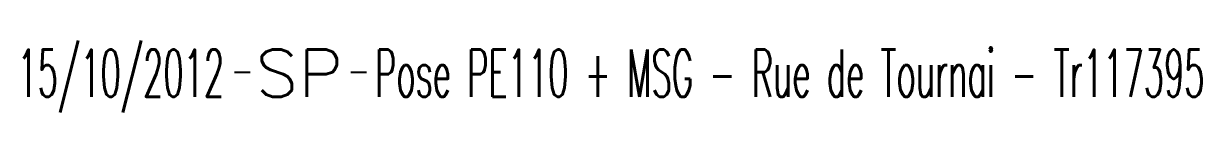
# Model space of a CAD drawing. Header units: millimetres. Extents: x 115991 to 117009, y 129000 to 129990.
# Drawn here: x 116013.08 to 116050.46, y 129986.32 to 129988.61 of the extents above; entities that cross this region are included whole.
import ezdxf
from ezdxf.enums import TextEntityAlignment as Align

# ---------------------------------------------------------------- set-up
doc = ezdxf.new("R2010")
doc.units = ezdxf.units.MM
doc.layers.get('0').update_dxf_attribs({"linetype": 'CONTINUOUS'})
doc.layers.add('L_910', color=7, linetype='CONTINUOUS')
doc.styles.get("Standard").update_dxf_attribs({"font": 'romans.shx', "width": 0.85})

# ---------------------------------------------------------------- blocks, each defined once
blk = doc.blocks.new('GIS_MODF')
at = {"color": 0, "linetype": 'Continuous', "flags": 128}
for points in [[(-2.176, -0.014), (-1.676, -0.014)], [(1.519, -0.014), (2.019, -0.014)]]:
    blk.add_lwpolyline(points, dxfattribs=at)
at = {"color": 0, "linetype": 'Continuous', "width": 0.5}
blk.add_attdef('DATE', text='', height=1.5, dxfattribs=at).set_placement((-2.502, -0.798), align=Align.RIGHT)
at = {"color": 0, "linetype": 'Continuous', "width": 1.771291}
blk.add_attdef('USER', text='', height=1.5, dxfattribs=at).set_placement((-1.507, -0.798), (1.276, -0.798), align=Align.FIT)
at = {"color": 0, "linetype": 'Continuous', "width": 0.5}
blk.add_attdef('DESC', (2.289, -0.798), '', height=1.5, dxfattribs=at)

msp = doc.modelspace()

# ---------------------------------------------------------------- block references
at = {"layer": 'L_910'}
ref = msp.add_blockref('GIS_MODF', (116021.944, 129987.623), dxfattribs=at)
ref.add_attrib('DATE', '15/10/2012', dxfattribs={"layer": '0', "color": 0, "linetype": 'Continuous', "height": 1.5, "width": 0.5}).set_placement((116019.442, 129986.824), align=Align.RIGHT)
ref.add_attrib('USER', 'SP', dxfattribs={"layer": '0', "color": 0, "linetype": 'Continuous', "height": 1.5, "width": 1.025485}).set_placement((116020.437, 129986.824), (116023.22, 129986.824), align=Align.FIT)
ref.add_attrib('DESC', 'Pose PE110 + MSG - Rue de Tournai - Tr117395', (116024.233, 129986.824), dxfattribs={"layer": '0', "color": 0, "linetype": 'Continuous', "height": 1.5, "width": 0.5})

doc.saveas('drawing.dxf')
